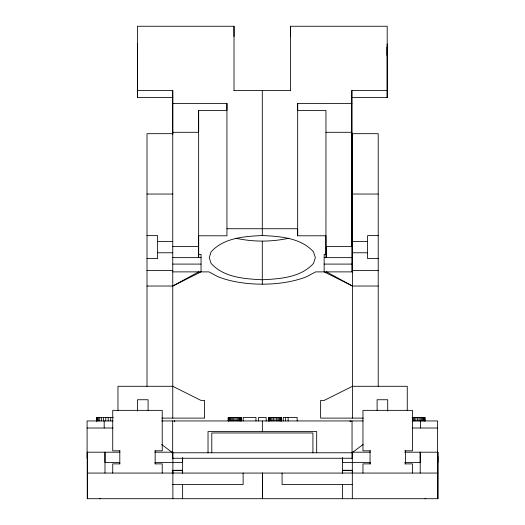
<?xml version="1.0" encoding="UTF-8"?>
<svg xmlns="http://www.w3.org/2000/svg" width="525" height="525" viewBox="0 0 525 525"><rect width="100%" height="100%" fill="white"/><g stroke="black" fill="none" stroke-linecap="round" stroke-linejoin="round"><path stroke-width="0.79" d="M87.301 452.202L87.327 498.75L87.301 452.196L119.903 452.202M137.399 58.649L137.399 43.923M172.758 134.492L172.758 97.584L137.399 97.578L137.399 26.25L234.012 26.263L234.025 36.579M172.764 418.117L172.745 90.53L137.393 90.53M342.576 457.905L342.582 473.071L182.621 473.071L182.621 457.905M226.938 103.399L226.938 110.447L198.64 110.44L198.653 257.637L198.66 235.777L226.938 235.804L226.938 103.399L172.738 103.392M234.019 90.628L234.012 26.263M262.598 498.704L262.598 473.064L262.598 498.75M282.076 473.064L282.076 484.555L352.538 484.555M290.574 36.579L290.588 26.263L387.194 26.25L387.201 97.578L351.842 97.584L351.842 246.586M325.946 257.637L325.94 235.777L297.662 235.804L297.662 103.399L351.855 103.392L351.842 271.884M325.946 254.363L325.959 110.44L297.662 110.447L297.662 103.399M342.576 462.466L342.576 457.846M342.582 473.071L342.582 470.328L352.255 470.341L342.582 470.328M352.321 498.697L352.321 470.413M352.452 418.117L352.459 133.685L378.21 133.685L378.21 386.295M387.188 55.972L387.194 43.923M387.201 97.578L387.188 46.981L387.188 55.145M420.217 473.064L420.217 452.196L420.217 462.453L404.677 462.453M437.896 452.202L437.876 498.75L437.902 452.196L404.677 452.196M137.399 58.328L137.399 97.578M351.842 97.584L351.855 90.53L387.207 90.53M182.621 473.071L182.615 470.328L172.141 470.341M182.621 462.466L182.621 457.846M363.142 444.445L352.045 452.773L172.666 452.773M147.007 286.027L172.758 286.027L198.929 271.72M172.758 286.027L201.055 271.884L201.055 254.349L198.653 254.349M288.822 238.225C271.392 242.045 253.207 242.045 235.777 238.225M262.297 235.522C244.552 236.407 223.683 237.733 211.07 251.915L209.258 257.637L211.07 263.366C223.683 277.541 244.552 278.873 262.297 279.759C280.048 278.873 300.917 277.541 313.53 263.366L315.341 257.637L313.53 251.915C300.917 237.733 280.048 236.407 262.297 235.522L262.297 90.543M172.141 473.045L182.621 473.032M234.012 90.536L290.588 90.536M172.751 132.3L198.647 132.3L198.64 110.44M325.953 132.3L351.848 132.3M172.758 133.685L147.007 133.685L147.007 386.295M147.007 194.04L172.758 194.04M352.459 194.04L378.21 194.04M226.938 228.736L297.662 228.736L297.662 235.804M147.007 235.627L157.618 235.627L157.618 258.608L147.007 258.608M378.21 235.627L367.598 235.627L367.598 258.608L378.21 258.608M157.618 241.461L172.758 241.461M352.459 241.461L367.598 241.461M172.758 246.409L198.653 246.409M352.459 246.409L326.57 246.409L326.57 257.637M157.618 252.774L172.758 252.774M352.459 252.774L367.598 252.774M326.57 254.349L324.161 254.349L324.161 271.884L352.459 286.027L378.21 286.027M172.758 257.637L201.055 257.637M324.161 257.637L352.459 257.637M172.758 264.088L201.055 264.088M324.161 264.088L352.459 264.088M147.007 270.559L172.758 270.559M352.459 270.559L378.21 270.559M172.758 271.884L208.963 271.884L217.291 276.406A63.65 26.539 0 0 0 307.302 276.406L315.63 271.884L352.459 271.884M113.413 417.414L96.475 417.414L96.508 420.945M412.132 417.414L424.988 417.414L424.988 420.945M161.917 418.117L204.593 418.117L204.593 400.437L201.055 400.437L172.758 386.295L117.961 386.295L117.961 410.773M363.3 418.117L320.631 418.117L320.631 400.437L324.161 400.437L352.459 386.295L407.262 386.295L407.262 410.773M112.993 420.945L87.097 420.945L87.097 458.253M161.641 420.945L363.07 420.945M412.506 420.945L437.614 420.945L437.614 458.253M87.097 428.019L112.993 428.019M412.506 428.019L437.614 428.019M119.982 450.817L112.731 450.817L112.731 410.353L162.232 410.353L162.232 450.817L154.987 450.817M370.637 450.817L362.965 450.817L362.965 410.353L412.466 410.353L412.466 450.817L404.795 450.817M154.882 452.196L172.882 452.202L172.876 473.064L87.294 473.064M370.322 452.196L352.321 452.202L352.321 473.064L437.902 473.064M172.272 458.253L352.439 458.253M119.707 462.453L104.98 462.453L104.98 452.196L104.98 473.064M154.882 462.453L182.621 462.446M342.576 462.446L370.322 462.453M119.982 463.87L112.731 463.87L112.731 473.064M154.987 463.87L162.232 463.87L162.232 473.064M370.637 463.87L362.965 463.87L362.965 473.064M404.795 463.87L412.466 463.87L412.466 473.064M172.141 470.367L182.615 470.328M172.666 484.555L243.127 484.555L243.127 473.064M99.402 498.717L100.157 498.717M425.04 498.717L425.801 498.717M87.294 498.704L437.902 498.704M342.582 473.032L352.249 473.045M326.287 271.72L352.459 286.027M161.667 444.524L172.036 452.301M172.745 90.53L172.758 97.584M437.87 456.31L437.883 462.453M351.855 90.53L351.855 103.392M424.876 417.414L424.876 420.945M424.541 417.414L424.541 420.945M423.997 417.414L423.997 420.945M423.255 417.414L423.255 420.945M422.363 417.414L422.363 420.945M421.326 417.414L421.326 420.945M420.525 420.945L420.525 428.019M420.171 417.414L420.171 420.945M418.957 417.414L418.957 420.945M417.388 417.414L417.388 420.945M415.944 417.414L415.944 420.945M414.711 417.414L414.711 420.945M413.759 417.414L413.759 420.945M412.768 417.414L412.768 420.945M405.398 450.817L405.398 463.87M387.719 411.055L387.719 399.742L377.108 399.742L377.108 410.353M370.04 450.817L370.04 463.87M352.045 420.945L352.045 458.253M350.884 420.945L350.884 421.49M350.044 420.945L350.044 421.49M342.576 484.555L342.576 498.704M316.687 452.773L316.687 431.557L208.025 431.557L208.025 452.773M312.92 452.773L312.92 432.967L211.792 432.967L211.792 452.773M297.143 420.945L297.143 417.414L283.231 417.414L283.231 420.945M290.588 26.263L290.581 90.628M288.127 417.414L288.127 420.945M285.633 417.414L285.633 420.945M281.42 420.945L281.42 417.414L268.518 417.414L268.518 420.945M281.321 417.414L281.321 420.945M281.026 417.414L281.026 420.945M280.527 417.414L280.527 420.945M279.838 417.414L279.838 420.945M278.946 417.414L278.946 420.945M277.83 417.414L277.83 420.945M276.511 417.414L276.511 420.945M274.969 417.414L274.969 420.945M273.413 417.414L273.413 420.945M272.081 417.414L272.081 420.945M270.966 417.414L270.966 420.945M270.08 417.414L270.08 420.945M269.397 417.414L269.397 420.945M268.912 417.414L268.912 420.945M268.616 417.414L268.616 420.945M266.175 420.945L266.175 417.414L258.536 417.414L258.536 420.945M262.356 420.945L262.356 431.557M262.297 241.192L262.297 284.183M255.977 420.945L255.977 417.414L243.173 417.414L243.173 420.945M241.264 420.945L241.264 417.414L228.172 417.414L228.172 420.945M241.132 417.414L241.132 420.945M240.752 417.414L240.752 420.945M240.155 417.414L240.155 420.945M239.367 417.414L239.367 420.945M238.429 417.414L238.429 420.945M237.313 417.414L237.313 420.945M236.093 417.414L236.093 420.945M234.852 417.414L234.852 420.945M233.527 417.414L233.527 420.945M232.326 417.414L232.326 420.945M231.269 417.414L231.269 420.945M230.37 417.414L230.37 420.945M229.445 417.414L229.445 420.945M228.749 417.414L228.749 420.945M228.316 417.414L228.316 420.945M182.621 484.555L182.621 498.704M174.668 420.945L174.668 421.49M174.313 420.945L174.313 421.49M172.876 470.413L172.882 498.697M172.666 420.945L172.666 458.253M155.164 450.817L155.164 463.87M148.089 410.353L148.089 399.742L137.484 399.742L137.484 411.055M119.805 450.817L119.805 463.87M110.709 417.414L110.709 420.945M108.196 417.414L108.196 420.945M105.755 417.414L105.755 420.945M104.186 420.945L104.186 428.019M103.451 417.414L103.451 420.945M101.397 417.414L101.397 420.945M99.73 417.414L99.73 420.945M98.346 417.414L98.346 420.945M97.328 417.414L97.328 420.945M96.79 417.414L96.843 420.945M96.712 417.414L96.712 420.945M96.567 417.414L96.639 420.945"/></g></svg>
